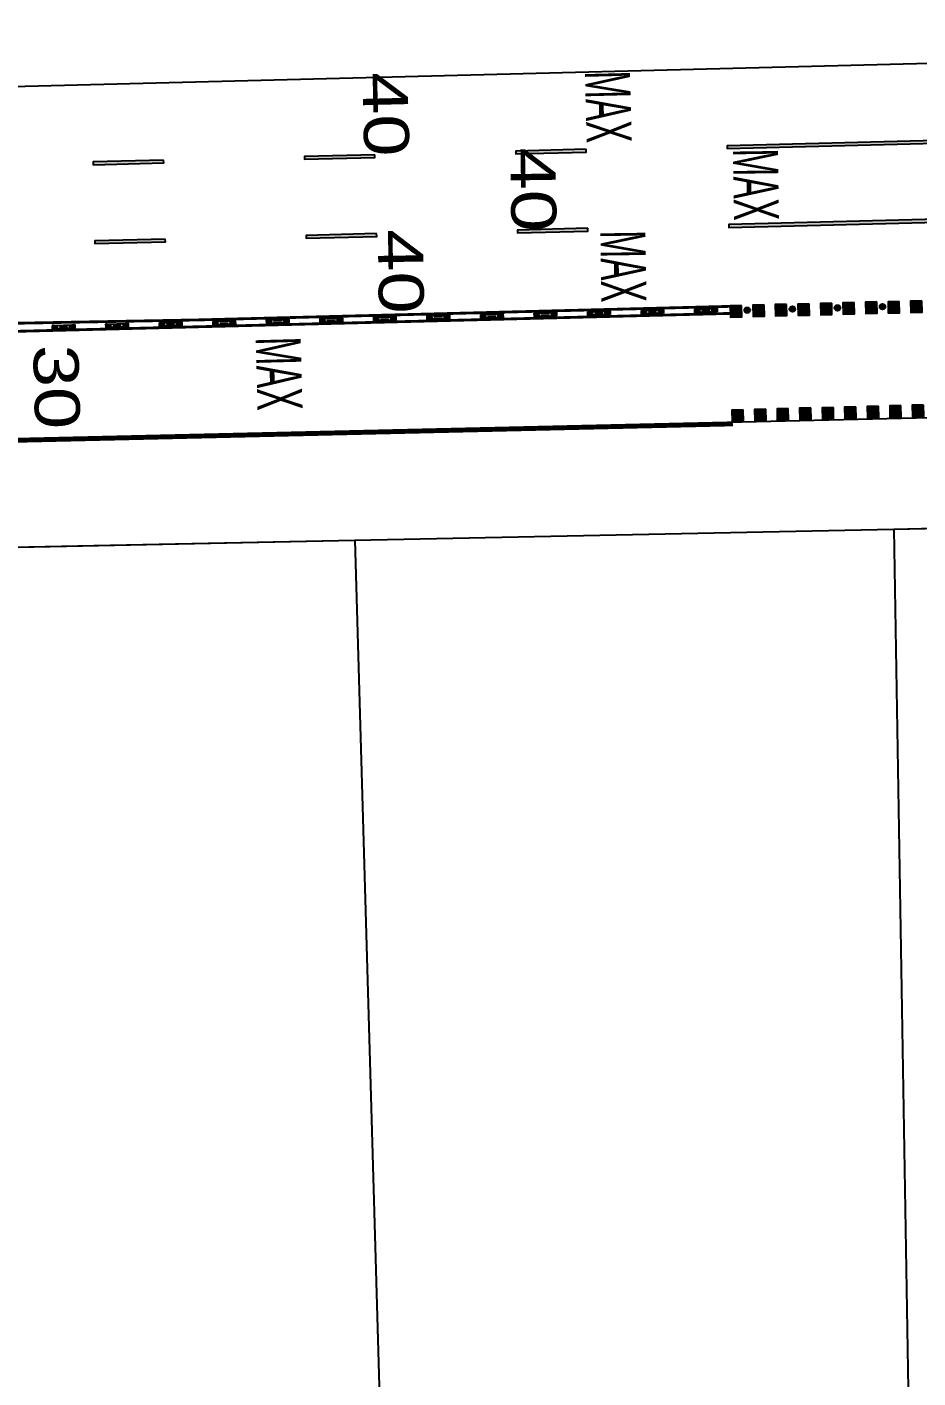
# Model space of a CAD drawing. Header units: metres. Extents: x 668617 to 675126, y 2286318 to 2293677.
# Drawn here: x 670098.73 to 670130.34, y 2287192.99 to 2287240.92 of the extents above; entities that cross this region are included whole.
import ezdxf
from ezdxf.enums import TextEntityAlignment as Align

# ---------------------------------------------------------------- set-up
doc = ezdxf.new("R2010")
doc.units = ezdxf.units.M
doc.header["$MEASUREMENT"] = 0
for name, color, linetype in [('DMTG-B-CuadrosVerdes', 94, 'Continuous'), ('DMTG-D-CONFIBUS', 1, 'Continuous'), ('DMTG-M-VIALETON', 92, 'Continuous'), ('DMTG-PB-BANQUETAS', 251, 'Continuous'), ('DMTG-PB-LOTIFICACION', 253, 'Continuous'), ('DMTG-PB-MANZANAS', 251, 'Continuous'), ('DMTG-SH-LEYENDA VELOCIDAD', 252, 'Continuous'), ('DMTG-SH-LINEA DISCONTINUA', 252, 'Continuous'), ('DMTG-SH-LINEA DOBLE', 252, 'Continuous'), ('DMTG-SH-LINEA GUARNICION', 40, 'Continuous')]:
    doc.layers.add(name, color=color, linetype=linetype)
doc.styles.add('Arial', font='arial.ttf')

# ---------------------------------------------------------------- blocks, each defined once
blk = doc.blocks.new('*U204')
at = {"layer": 'DMTG-SH-LEYENDA VELOCIDAD', "style": 'Arial', "width": 0.538005}
blk.add_text('MAX', height=1.6, rotation=0.104, dxfattribs=at).set_placement((-0.086, 7.915), (2.52, 7.919), align=Align.FIT)
at = {"layer": 'DMTG-SH-LEYENDA VELOCIDAD', "style": 'Arial', "width": 0.593132}
blk.add_attdef('VEL', text='', height=1.6, dxfattribs=at).set_placement((-0.006, 0), (2.5, 0), align=Align.FIT)
blk = doc.blocks.new('*U158')
for points in [[(57.485, 1.322), (59.984, 1.382), (59.982, 1.481), (57.482, 1.422)], [(64.983, 1.501), (67.482, 1.56), (67.48, 1.66), (64.98, 1.601)], [(0.001, -0.05), (44.988, 1.024), (44.986, 1.124), (-0.001, 0.05)], [(49.987, 1.143), (52.486, 1.203), (52.484, 1.303), (49.985, 1.243)]]:
    blk.add_hatch(color=252).paths.add_polyline_path(points)
for points in [[(57.485, 1.322), (59.984, 1.382), (59.982, 1.481), (57.482, 1.422)], [(64.983, 1.501), (67.482, 1.56), (67.48, 1.66), (64.98, 1.601)], [(0.001, -0.05), (44.988, 1.024), (44.986, 1.124), (-0.001, 0.05)], [(49.987, 1.143), (52.486, 1.203), (52.484, 1.303), (49.985, 1.243)]]:
    blk.add_lwpolyline(points, close=True)
blk = doc.blocks.new('*U157')
for points in [[(57.485, 1.322), (59.984, 1.382), (59.982, 1.481), (57.483, 1.422)], [(64.983, 1.501), (67.482, 1.56), (67.48, 1.66), (64.98, 1.601)], [(0.001, -0.05), (44.989, 1.024), (44.986, 1.124), (-0.001, 0.05)], [(49.987, 1.143), (52.486, 1.203), (52.484, 1.303), (49.985, 1.243)]]:
    blk.add_hatch(color=252).paths.add_polyline_path(points)
for points in [[(57.485, 1.322), (59.984, 1.382), (59.982, 1.481), (57.483, 1.422)], [(64.983, 1.501), (67.482, 1.56), (67.48, 1.66), (64.98, 1.601)], [(0.001, -0.05), (44.989, 1.024), (44.986, 1.124), (-0.001, 0.05)], [(49.987, 1.143), (52.486, 1.203), (52.484, 1.303), (49.985, 1.243)]]:
    blk.add_lwpolyline(points, close=True)
blk = doc.blocks.new('*U26')
at = {"ltscale": 0.1, "true_color": 0xf8d731}
h = blk.add_hatch(color=40, dxfattribs=at)
h.dxf.hatch_style = 1
h.paths.add_polyline_path([(0, -0.115), (0, -0.235), (0.163, -0.197, 0.348227), (0.171, -0.187), (0.171, -0.163, 0.348227), (0.163, -0.153)])
h.paths.add_polyline_path([(0.151, -0.171), (0.151, -0.179), (0.02, -0.21), (0.02, -0.14)], flags=16)
at = {"lineweight": 60}
h = blk.add_hatch(color=72, dxfattribs=at)
h.dxf.hatch_style = 1
h.paths.add_polyline_path([(0.02, -0.21), (0.151, -0.179), (0.151, -0.171), (0.02, -0.14)])
at = {"ltscale": 0.1, "true_color": 0xf8d731}
h = blk.add_hatch(color=40, dxfattribs=at)
h.dxf.hatch_style = 1
h.set_gradient(color1=(248, 153, 30), color2=(248, 215, 49), rotation=90, name='CYLINDER')
h.paths.add_polyline_path([(0.756, -0.235), (0.632, -0.207, -0.349253), (0.617, -0.187), (0.617, -0.163, -0.000038), (0.617, -0.163, -0.349253), (0.632, -0.143), (0.756, -0.115), (0.044, -0.115), (0.165, -0.143, -0.348227), (0.181, -0.163), (0.181, -0.187, -0.348227), (0.165, -0.207), (0.044, -0.235)])
h = blk.add_hatch(color=40, dxfattribs=at)
h.dxf.hatch_style = 1
h.paths.add_polyline_path([(0.634, -0.153, 0.349253), (0.627, -0.163), (0.627, -0.187, 0.349253), (0.634, -0.197), (0.8, -0.235), (0.8, -0.115)])
h.paths.add_polyline_path([(0.78, -0.14), (0.647, -0.171), (0.647, -0.179), (0.78, -0.21)], flags=16)
at = {"lineweight": 60}
h = blk.add_hatch(color=22, dxfattribs=at)
h.dxf.hatch_style = 1
h.paths.add_polyline_path([(0.647, -0.179), (0.78, -0.21), (0.78, -0.14), (0.647, -0.171)])
at = {"color": 40, "true_color": 0xf8d731}
for points in [[(0, -0.115), (0, -0.235), (0.163, -0.197, 0.348227), (0.171, -0.187), (0.171, -0.163, 0.348227), (0.163, -0.153)], [(0.617, -0.163), (0.617, -0.187, 0.349253), (0.632, -0.207), (0.756, -0.235), (0.044, -0.235), (0.165, -0.207, 0.348227), (0.181, -0.187), (0.181, -0.163, 0.348227), (0.165, -0.143), (0.044, -0.115), (0.756, -0.115), (0.632, -0.143, 0.349253), (0.617, -0.163, 0.000038)], [(0.8, -0.235), (0.634, -0.197, -0.349253), (0.627, -0.187), (0.627, -0.163, -0.349253), (0.634, -0.153), (0.8, -0.115)]]:
    blk.add_lwpolyline(points, format="xyb", close=True, dxfattribs=at)
for points in [[(0.044, -0.115), (0, -0.115)], [(0, -0.235), (0.044, -0.235)], [(0.756, -0.115), (0.8, -0.115)], [(0.756, -0.235), (0.8, -0.235)]]:
    blk.add_lwpolyline(points, dxfattribs=at)
for points in [[(0.02, -0.14), (0.02, -0.21), (0.151, -0.179), (0.151, -0.171)], [(0.78, -0.21), (0.647, -0.179), (0.647, -0.171), (0.78, -0.14)]]:
    blk.add_lwpolyline(points, close=True, dxfattribs=at)
at = {"color": 1, "ltscale": 0.1}
for points in [[(0.541, -0.139), (0.259, -0.139)], [(0.541, -0.211), (0.259, -0.211)]]:
    blk.add_lwpolyline(points, dxfattribs=at)
blk = doc.blocks.new('*U146')
h = blk.add_hatch(color=256)
h.dxf.hatch_style = 1
h.paths.add_polyline_path([(35.237, 3.698), (35.637, 3.698), (35.637, 4.098), (35.237, 4.098)])
h = blk.add_hatch(color=256)
h.dxf.hatch_style = 1
h.paths.add_polyline_path([(35.237, 3.698), (35.637, 3.698), (35.637, 4.098), (35.237, 4.098)])
h = blk.add_hatch(color=256)
h.dxf.hatch_style = 1
h.paths.add_polyline_path([(36.037, 3.698), (36.437, 3.698), (36.437, 4.098), (36.037, 4.098)])
h = blk.add_hatch(color=256)
h.dxf.hatch_style = 1
h.paths.add_polyline_path([(36.037, 3.698), (36.437, 3.698), (36.437, 4.098), (36.037, 4.098)])
h = blk.add_hatch(color=256)
h.dxf.hatch_style = 1
h.paths.add_polyline_path([(36.837, 3.698), (37.237, 3.698), (37.237, 4.098), (36.837, 4.098)])
h = blk.add_hatch(color=256)
h.dxf.hatch_style = 1
h.paths.add_polyline_path([(36.837, 3.698), (37.237, 3.698), (37.237, 4.098), (36.837, 4.098)])
h = blk.add_hatch(color=256)
h.dxf.hatch_style = 1
h.paths.add_polyline_path([(37.637, 3.698), (38.037, 3.698), (38.037, 4.098), (37.637, 4.098)])
h = blk.add_hatch(color=256)
h.dxf.hatch_style = 1
h.paths.add_polyline_path([(37.637, 3.698), (38.037, 3.698), (38.037, 4.098), (37.637, 4.098)])
h = blk.add_hatch(color=256)
h.dxf.hatch_style = 1
h.paths.add_polyline_path([(38.437, 3.698), (38.837, 3.698), (38.837, 4.098), (38.437, 4.098)])
h = blk.add_hatch(color=256)
h.dxf.hatch_style = 1
h.paths.add_polyline_path([(38.437, 3.698), (38.837, 3.698), (38.837, 4.098), (38.437, 4.098)])
h = blk.add_hatch(color=256)
h.dxf.hatch_style = 1
h.paths.add_polyline_path([(39.237, 3.698), (39.637, 3.698), (39.637, 4.098), (39.237, 4.098)])
h = blk.add_hatch(color=256)
h.dxf.hatch_style = 1
h.paths.add_polyline_path([(39.237, 3.698), (39.637, 3.698), (39.637, 4.098), (39.237, 4.098)])
h = blk.add_hatch(color=256)
h.dxf.hatch_style = 1
h.paths.add_polyline_path([(40.037, 3.698), (40.437, 3.698), (40.437, 4.098), (40.037, 4.098)])
h = blk.add_hatch(color=256)
h.dxf.hatch_style = 1
h.paths.add_polyline_path([(40.037, 3.698), (40.437, 3.698), (40.437, 4.098), (40.037, 4.098)])
h = blk.add_hatch(color=256)
h.dxf.hatch_style = 1
h.paths.add_polyline_path([(40.837, 3.698), (41.237, 3.698), (41.237, 4.098), (40.837, 4.098)])
h = blk.add_hatch(color=256)
h.dxf.hatch_style = 1
h.paths.add_polyline_path([(40.837, 3.698), (41.237, 3.698), (41.237, 4.098), (40.837, 4.098)])
h = blk.add_hatch(color=256)
h.dxf.hatch_style = 1
h.paths.add_polyline_path([(41.637, 3.698), (42.037, 3.698), (42.037, 4.098), (41.637, 4.098)])
h = blk.add_hatch(color=256)
h.dxf.hatch_style = 1
h.paths.add_polyline_path([(35.2, 0), (35.6, 0), (35.6, 0.4), (35.2, 0.4)])
h = blk.add_hatch(color=256)
h.dxf.hatch_style = 1
h.paths.add_polyline_path([(35.2, 0), (35.6, 0), (35.6, 0.4), (35.2, 0.4)])
h = blk.add_hatch(color=256)
h.dxf.hatch_style = 1
h.paths.add_polyline_path([(36, 0), (36.4, 0), (36.4, 0.4), (36, 0.4)])
h = blk.add_hatch(color=256)
h.dxf.hatch_style = 1
h.paths.add_polyline_path([(36, 0), (36.4, 0), (36.4, 0.4), (36, 0.4)])
h = blk.add_hatch(color=256)
h.dxf.hatch_style = 1
h.paths.add_polyline_path([(36.8, 0), (37.2, 0), (37.2, 0.4), (36.8, 0.4)])
h = blk.add_hatch(color=256)
h.dxf.hatch_style = 1
h.paths.add_polyline_path([(36.8, 0), (37.2, 0), (37.2, 0.4), (36.8, 0.4)])
h = blk.add_hatch(color=256)
h.dxf.hatch_style = 1
h.paths.add_polyline_path([(37.6, 0), (38, 0), (38, 0.4), (37.6, 0.4)])
h = blk.add_hatch(color=256)
h.dxf.hatch_style = 1
h.paths.add_polyline_path([(37.6, 0), (38, 0), (38, 0.4), (37.6, 0.4)])
h = blk.add_hatch(color=256)
h.dxf.hatch_style = 1
h.paths.add_polyline_path([(38.4, 0), (38.8, 0), (38.8, 0.4), (38.4, 0.4)])
h = blk.add_hatch(color=256)
h.dxf.hatch_style = 1
h.paths.add_polyline_path([(38.4, 0), (38.8, 0), (38.8, 0.4), (38.4, 0.4)])
h = blk.add_hatch(color=256)
h.dxf.hatch_style = 1
h.paths.add_polyline_path([(39.2, 0), (39.6, 0), (39.6, 0.4), (39.2, 0.4)])
h = blk.add_hatch(color=256)
h.dxf.hatch_style = 1
h.paths.add_polyline_path([(39.2, 0), (39.6, 0), (39.6, 0.4), (39.2, 0.4)])
h = blk.add_hatch(color=256)
h.dxf.hatch_style = 1
h.paths.add_polyline_path([(40, 0), (40.4, 0), (40.4, 0.4), (40, 0.4)])
h = blk.add_hatch(color=256)
h.dxf.hatch_style = 1
h.paths.add_polyline_path([(40, 0), (40.4, 0), (40.4, 0.4), (40, 0.4)])
h = blk.add_hatch(color=256)
h.dxf.hatch_style = 1
h.paths.add_polyline_path([(40.8, 0), (41.2, 0), (41.2, 0.4), (40.8, 0.4)])
h = blk.add_hatch(color=256)
h.dxf.hatch_style = 1
h.paths.add_polyline_path([(40.8, 0), (41.2, 0), (41.2, 0.4), (40.8, 0.4)])
h = blk.add_hatch(color=256)
h.dxf.hatch_style = 1
h.paths.add_polyline_path([(41.6, 0), (42, 0), (42, 0.4), (41.6, 0.4)])
for points in [[(35.237, 3.698), (35.637, 3.698), (35.637, 4.098), (35.237, 4.098)], [(35.237, 3.698), (35.637, 3.698), (35.637, 4.098), (35.237, 4.098)], [(36.037, 3.698), (36.437, 3.698), (36.437, 4.098), (36.037, 4.098)], [(36.037, 3.698), (36.437, 3.698), (36.437, 4.098), (36.037, 4.098)], [(36.837, 3.698), (37.237, 3.698), (37.237, 4.098), (36.837, 4.098)], [(36.837, 3.698), (37.237, 3.698), (37.237, 4.098), (36.837, 4.098)], [(37.637, 3.698), (38.037, 3.698), (38.037, 4.098), (37.637, 4.098)], [(37.637, 3.698), (38.037, 3.698), (38.037, 4.098), (37.637, 4.098)], [(38.437, 3.698), (38.837, 3.698), (38.837, 4.098), (38.437, 4.098)], [(38.437, 3.698), (38.837, 3.698), (38.837, 4.098), (38.437, 4.098)], [(39.237, 3.698), (39.637, 3.698), (39.637, 4.098), (39.237, 4.098)], [(39.237, 3.698), (39.637, 3.698), (39.637, 4.098), (39.237, 4.098)], [(40.037, 3.698), (40.437, 3.698), (40.437, 4.098), (40.037, 4.098)], [(40.037, 3.698), (40.437, 3.698), (40.437, 4.098), (40.037, 4.098)], [(40.837, 3.698), (41.237, 3.698), (41.237, 4.098), (40.837, 4.098)], [(40.837, 3.698), (41.237, 3.698), (41.237, 4.098), (40.837, 4.098)], [(41.637, 3.698), (42.037, 3.698), (42.037, 4.098), (41.637, 4.098)], [(35.2, 0), (35.6, 0), (35.6, 0.4), (35.2, 0.4)], [(35.2, 0), (35.6, 0), (35.6, 0.4), (35.2, 0.4)], [(36, 0), (36.4, 0), (36.4, 0.4), (36, 0.4)], [(36, 0), (36.4, 0), (36.4, 0.4), (36, 0.4)], [(36.8, 0), (37.2, 0), (37.2, 0.4), (36.8, 0.4)], [(36.8, 0), (37.2, 0), (37.2, 0.4), (36.8, 0.4)], [(37.6, 0), (38, 0), (38, 0.4), (37.6, 0.4)], [(37.6, 0), (38, 0), (38, 0.4), (37.6, 0.4)], [(38.4, 0), (38.8, 0), (38.8, 0.4), (38.4, 0.4)], [(38.4, 0), (38.8, 0), (38.8, 0.4), (38.4, 0.4)], [(39.2, 0), (39.6, 0), (39.6, 0.4), (39.2, 0.4)], [(39.2, 0), (39.6, 0), (39.6, 0.4), (39.2, 0.4)], [(40, 0), (40.4, 0), (40.4, 0.4), (40, 0.4)], [(40, 0), (40.4, 0), (40.4, 0.4), (40, 0.4)], [(40.8, 0), (41.2, 0), (41.2, 0.4), (40.8, 0.4)], [(40.8, 0), (41.2, 0), (41.2, 0.4), (40.8, 0.4)], [(41.6, 0), (42, 0), (42, 0.4), (41.6, 0.4)]]:
    blk.add_lwpolyline(points, close=True)
blk = doc.blocks.new('*U185')
at = {"layer": 'DMTG-SH-LEYENDA VELOCIDAD', "style": 'Arial', "width": 0.527321}
blk.add_text('MAX', height=1.6, dxfattribs=at).set_placement((0.148, 7.915), (2.702, 7.915), align=Align.FIT)
at = {"layer": 'DMTG-SH-LEYENDA VELOCIDAD', "style": 'Arial', "width": 0.593548}
blk.add_attdef('VEL', text='', height=1.6, dxfattribs=at).set_placement((0.235, 0.019), (2.742, 0.019), align=Align.FIT)
blk = doc.blocks.new('*U108')
at = {"true_color": 0x58ba48}
h = blk.add_hatch(color=85, dxfattribs=at)
h.dxf.hatch_style = 1
h.paths.add_polyline_path([(13.763, 11.506, 1), (13.863, 11.506, 1)], flags=0)
h.paths.add_polyline_path([(13.763, 11.574), (13.752, 11.585, 0.062746), (13.734, 11.568), (13.745, 11.557, 0.413879), (13.763, 11.557, 0.414549)], flags=17)
h.paths.add_polyline_path([(13.76, 11.566, -1), (13.748, 11.566, -1)], flags=16)
h.paths.add_polyline_path([(13.763, 11.506, 1), (13.863, 11.506, 1)], flags=16)
h.paths.add_polyline_path([(13.875, 11.585), (13.864, 11.574, 0.413879), (13.864, 11.557, 0.414549), (13.882, 11.557), (13.892, 11.567, 0.062746)], flags=17)
h.paths.add_polyline_path([(13.879, 11.566, -1), (13.867, 11.566, -1)], flags=16)
h.paths.add_polyline_path([(13.892, 11.445), (13.882, 11.456, 0.413879), (13.864, 11.456, 0.414549), (13.864, 11.438), (13.875, 11.427, 0.062746)], flags=17)
h.paths.add_polyline_path([(13.867, 11.447, -1), (13.879, 11.447, -1)], flags=16)
h.paths.add_polyline_path([(13.763, 11.456, 0.414549), (13.745, 11.456), (13.734, 11.445, 0.062746), (13.752, 11.427), (13.763, 11.438, 0.413879)], flags=17)
h.paths.add_polyline_path([(13.748, 11.447, -1), (13.76, 11.447, -1)], flags=16)
h.paths.add_polyline_path([(13.892, 11.567), (13.882, 11.557, -0.414549), (13.864, 11.557, -0.413879), (13.864, 11.574), (13.875, 11.585, 0.342564), (13.752, 11.585), (13.763, 11.574, -0.414549), (13.763, 11.557, -0.413879), (13.745, 11.557), (13.734, 11.568, 0.166532), (13.713, 11.506, 0.166532), (13.734, 11.445), (13.745, 11.456, -0.414549), (13.763, 11.456, -0.413879), (13.763, 11.438), (13.752, 11.427, 0.342564), (13.875, 11.427), (13.864, 11.438, -0.414549), (13.864, 11.456, -0.413879), (13.882, 11.456), (13.892, 11.445, 0.166532), (13.913, 11.506, 0.166532)])
h.paths.add_polyline_path([(13.863, 11.506, -1), (13.763, 11.506, -1)], flags=0)
h.paths.add_polyline_path([(13.842, 11.562, 0.245947), (13.784, 11.562), (13.773, 11.584, -0.245947), (13.854, 11.584)], flags=16)
h.paths.add_polyline_path([(13.842, 11.451), (13.854, 11.429, -0.245947), (13.773, 11.429), (13.784, 11.451, 0.245947)], flags=16)
h = blk.add_hatch(color=85, dxfattribs=at)
h.dxf.hatch_style = 1
h.paths.add_polyline_path([(13.763, 11.506, 1), (13.863, 11.506, 1)])
at = {"true_color": 0xc7c8ca}
h = blk.add_hatch(color=9, dxfattribs=at)
h.dxf.hatch_style = 1
h.paths.add_polyline_path([(13.854, 11.584, 0.245947), (13.773, 11.584), (13.784, 11.562, -0.245947), (13.842, 11.562)])
h.paths.add_polyline_path([(13.854, 11.429), (13.842, 11.451, -0.245947), (13.784, 11.451), (13.773, 11.429, 0.245947)])
at = {"true_color": 0x58ba48}
h = blk.add_hatch(color=85, dxfattribs=at)
h.dxf.hatch_style = 1
h.paths.add_polyline_path([(15.363, 11.505, 1), (15.463, 11.505, 1)], flags=0)
h.paths.add_polyline_path([(15.363, 11.573), (15.352, 11.584, 0.062746), (15.334, 11.566), (15.345, 11.556, 0.413879), (15.363, 11.556, 0.414549)], flags=17)
h.paths.add_polyline_path([(15.36, 11.564, -1), (15.348, 11.564, -1)], flags=16)
h.paths.add_polyline_path([(15.363, 11.505, 1), (15.463, 11.505, 1)], flags=16)
h.paths.add_polyline_path([(15.475, 11.584), (15.464, 11.573, 0.413879), (15.464, 11.556, 0.414549), (15.482, 11.556), (15.492, 11.566, 0.062746)], flags=17)
h.paths.add_polyline_path([(15.479, 11.564, -1), (15.467, 11.564, -1)], flags=16)
h.paths.add_polyline_path([(15.492, 11.444), (15.482, 11.454, 0.413879), (15.464, 11.454, 0.414549), (15.464, 11.437), (15.475, 11.426, 0.062746)], flags=17)
h.paths.add_polyline_path([(15.467, 11.446, -1), (15.479, 11.446, -1)], flags=16)
h.paths.add_polyline_path([(15.363, 11.455, 0.414549), (15.345, 11.455), (15.334, 11.444, 0.062746), (15.352, 11.426), (15.363, 11.437, 0.413879)], flags=17)
h.paths.add_polyline_path([(15.348, 11.446, -1), (15.36, 11.446, -1)], flags=16)
h.paths.add_polyline_path([(15.492, 11.566), (15.482, 11.556, -0.414549), (15.464, 11.556, -0.413879), (15.464, 11.573), (15.475, 11.584, 0.342564), (15.352, 11.584), (15.363, 11.573, -0.414549), (15.363, 11.556, -0.413879), (15.345, 11.556), (15.334, 11.566, 0.166532), (15.313, 11.505, 0.166532), (15.334, 11.444), (15.345, 11.455, -0.414549), (15.363, 11.455, -0.413879), (15.363, 11.437), (15.352, 11.426, 0.342564), (15.475, 11.426), (15.464, 11.437, -0.414549), (15.464, 11.454, -0.413879), (15.482, 11.454), (15.492, 11.444, 0.166532), (15.513, 11.505, 0.166532)])
h.paths.add_polyline_path([(15.463, 11.505, -1), (15.363, 11.505, -1)], flags=0)
h.paths.add_polyline_path([(15.442, 11.56, 0.245947), (15.384, 11.56), (15.373, 11.583, -0.245947), (15.454, 11.583)], flags=16)
h.paths.add_polyline_path([(15.442, 11.45), (15.454, 11.428, -0.245947), (15.373, 11.428), (15.384, 11.45, 0.245947)], flags=16)
h = blk.add_hatch(color=85, dxfattribs=at)
h.dxf.hatch_style = 1
h.paths.add_polyline_path([(15.363, 11.505, 1), (15.463, 11.505, 1)])
at = {"true_color": 0xc7c8ca}
h = blk.add_hatch(color=9, dxfattribs=at)
h.dxf.hatch_style = 1
h.paths.add_polyline_path([(15.454, 11.583, 0.245947), (15.373, 11.583), (15.384, 11.56, -0.245947), (15.442, 11.56)])
h.paths.add_polyline_path([(15.454, 11.428), (15.442, 11.45, -0.245947), (15.384, 11.45), (15.373, 11.428, 0.245947)])
at = {"true_color": 0x58ba48}
h = blk.add_hatch(color=85, dxfattribs=at)
h.dxf.hatch_style = 1
h.paths.add_polyline_path([(16.963, 11.504, 1), (17.063, 11.504, 1)], flags=0)
h.paths.add_polyline_path([(16.963, 11.572), (16.952, 11.583, 0.062746), (16.934, 11.565), (16.945, 11.555, 0.413879), (16.963, 11.555, 0.414549)], flags=17)
h.paths.add_polyline_path([(16.96, 11.563, -1), (16.948, 11.563, -1)], flags=16)
h.paths.add_polyline_path([(16.963, 11.504, 1), (17.063, 11.504, 1)], flags=16)
h.paths.add_polyline_path([(17.075, 11.583), (17.064, 11.572, 0.413879), (17.064, 11.554, 0.414549), (17.082, 11.554), (17.092, 11.565, 0.062746)], flags=17)
h.paths.add_polyline_path([(17.079, 11.563, -1), (17.067, 11.563, -1)], flags=16)
h.paths.add_polyline_path([(17.092, 11.443), (17.082, 11.453, 0.413879), (17.064, 11.453, 0.414549), (17.064, 11.436), (17.075, 11.425, 0.062746)], flags=17)
h.paths.add_polyline_path([(17.067, 11.445, -1), (17.079, 11.445, -1)], flags=16)
h.paths.add_polyline_path([(16.963, 11.453, 0.414549), (16.945, 11.453), (16.934, 11.443, 0.062746), (16.952, 11.425), (16.963, 11.436, 0.413879)], flags=17)
h.paths.add_polyline_path([(16.948, 11.445, -1), (16.96, 11.445, -1)], flags=16)
h.paths.add_polyline_path([(17.092, 11.565), (17.082, 11.554, -0.414549), (17.064, 11.554, -0.413879), (17.064, 11.572), (17.075, 11.583, 0.342564), (16.952, 11.583), (16.963, 11.572, -0.414549), (16.963, 11.555, -0.413879), (16.945, 11.555), (16.934, 11.565, 0.166532), (16.913, 11.504, 0.166532), (16.934, 11.443), (16.945, 11.453, -0.414549), (16.963, 11.453, -0.413879), (16.963, 11.436), (16.952, 11.425, 0.342564), (17.075, 11.425), (17.064, 11.436, -0.414549), (17.064, 11.453, -0.413879), (17.082, 11.453), (17.092, 11.443, 0.166532), (17.113, 11.504, 0.166532)])
h.paths.add_polyline_path([(17.063, 11.504, -1), (16.963, 11.504, -1)], flags=0)
h.paths.add_polyline_path([(17.042, 11.559, 0.245947), (16.984, 11.559), (16.973, 11.582, -0.245947), (17.054, 11.581)], flags=16)
h.paths.add_polyline_path([(17.042, 11.449), (17.054, 11.426, -0.245947), (16.973, 11.426), (16.984, 11.449, 0.245947)], flags=16)
h = blk.add_hatch(color=85, dxfattribs=at)
h.dxf.hatch_style = 1
h.paths.add_polyline_path([(16.963, 11.504, 1), (17.063, 11.504, 1)])
at = {"true_color": 0xc7c8ca}
h = blk.add_hatch(color=9, dxfattribs=at)
h.dxf.hatch_style = 1
h.paths.add_polyline_path([(17.054, 11.581, 0.245947), (16.973, 11.582), (16.984, 11.559, -0.245947), (17.042, 11.559)])
h.paths.add_polyline_path([(17.054, 11.426), (17.042, 11.449, -0.245947), (16.984, 11.449), (16.973, 11.426, 0.245947)])
at = {"true_color": 0x58ba48}
h = blk.add_hatch(color=85, dxfattribs=at)
h.dxf.hatch_style = 1
h.paths.add_polyline_path([(18.563, 11.503, 1), (18.663, 11.503, 1)], flags=0)
h.paths.add_polyline_path([(18.563, 11.571), (18.552, 11.582, 0.062746), (18.534, 11.564), (18.545, 11.553, 0.413879), (18.563, 11.553, 0.414549)], flags=17)
h.paths.add_polyline_path([(18.56, 11.562, -1), (18.548, 11.562, -1)], flags=16)
h.paths.add_polyline_path([(18.563, 11.503, 1), (18.663, 11.503, 1)], flags=16)
h.paths.add_polyline_path([(18.675, 11.582), (18.664, 11.571, 0.413879), (18.664, 11.553, 0.414549), (18.682, 11.553), (18.692, 11.564, 0.062746)], flags=17)
h.paths.add_polyline_path([(18.679, 11.562, -1), (18.667, 11.562, -1)], flags=16)
h.paths.add_polyline_path([(18.692, 11.441), (18.682, 11.452, 0.413879), (18.664, 11.452, 0.414549), (18.664, 11.435), (18.675, 11.424, 0.062746)], flags=17)
h.paths.add_polyline_path([(18.667, 11.443, -1), (18.679, 11.443, -1)], flags=16)
h.paths.add_polyline_path([(18.563, 11.452, 0.414549), (18.545, 11.452), (18.534, 11.442, 0.062746), (18.552, 11.424), (18.563, 11.435, 0.413879)], flags=17)
h.paths.add_polyline_path([(18.548, 11.443, -1), (18.56, 11.443, -1)], flags=16)
h.paths.add_polyline_path([(18.692, 11.564), (18.682, 11.553, -0.414549), (18.664, 11.553, -0.413879), (18.664, 11.571), (18.675, 11.582, 0.342564), (18.552, 11.582), (18.563, 11.571, -0.414549), (18.563, 11.553, -0.413879), (18.545, 11.553), (18.534, 11.564, 0.166532), (18.513, 11.503, 0.166532), (18.534, 11.442), (18.545, 11.452, -0.414549), (18.563, 11.452, -0.413879), (18.563, 11.435), (18.552, 11.424, 0.342564), (18.675, 11.424), (18.664, 11.435, -0.414549), (18.664, 11.452, -0.413879), (18.682, 11.452), (18.692, 11.441, 0.166532), (18.713, 11.503, 0.166532)])
h.paths.add_polyline_path([(18.663, 11.503, -1), (18.563, 11.503, -1)], flags=0)
h.paths.add_polyline_path([(18.642, 11.558, 0.245947), (18.584, 11.558), (18.573, 11.58, -0.245947), (18.654, 11.58)], flags=16)
h.paths.add_polyline_path([(18.642, 11.447), (18.654, 11.425, -0.245947), (18.573, 11.425), (18.584, 11.448, 0.245947)], flags=16)
h = blk.add_hatch(color=85, dxfattribs=at)
h.dxf.hatch_style = 1
h.paths.add_polyline_path([(18.563, 11.503, 1), (18.663, 11.503, 1)])
at = {"true_color": 0xc7c8ca}
h = blk.add_hatch(color=9, dxfattribs=at)
h.dxf.hatch_style = 1
h.paths.add_polyline_path([(18.654, 11.58, 0.245947), (18.573, 11.58), (18.584, 11.558, -0.245947), (18.642, 11.558)])
h.paths.add_polyline_path([(18.654, 11.425), (18.642, 11.447, -0.245947), (18.584, 11.448), (18.573, 11.425, 0.245947)])
at = {"color": 18, "true_color": 0x000000}
for points in [[(13.763, 11.574), (13.752, 11.585, 0.062746), (13.734, 11.568), (13.745, 11.557, 0.413879), (13.763, 11.557, 0.414549)], [(13.854, 11.584), (13.842, 11.562, 0.245947), (13.784, 11.562), (13.773, 11.584, -0.245947)], [(13.864, 11.574), (13.875, 11.585, -0.062746), (13.892, 11.567), (13.882, 11.557, -0.413879), (13.864, 11.557, -0.414549)], [(15.363, 11.573), (15.352, 11.584, 0.062746), (15.334, 11.566), (15.345, 11.556, 0.413879), (15.363, 11.556, 0.414549)], [(15.454, 11.583), (15.442, 11.56, 0.245947), (15.384, 11.56), (15.373, 11.583, -0.245947)], [(15.464, 11.573), (15.475, 11.584, -0.062746), (15.492, 11.566), (15.482, 11.556, -0.413879), (15.464, 11.556, -0.414549)], [(16.963, 11.572), (16.952, 11.583, 0.062746), (16.934, 11.565), (16.945, 11.555, 0.413879), (16.963, 11.555, 0.414549)], [(17.054, 11.581), (17.042, 11.559, 0.245947), (16.984, 11.559), (16.973, 11.582, -0.245947)], [(17.064, 11.572), (17.075, 11.583, -0.062746), (17.092, 11.565), (17.082, 11.554, -0.413879), (17.064, 11.554, -0.414549)], [(18.563, 11.571), (18.552, 11.582, 0.062746), (18.534, 11.564), (18.545, 11.553, 0.413879), (18.563, 11.553, 0.414549)], [(18.654, 11.58), (18.642, 11.558, 0.245947), (18.584, 11.558), (18.573, 11.58, -0.245947)], [(18.664, 11.571), (18.675, 11.582, -0.062746), (18.692, 11.564), (18.682, 11.553, -0.413879), (18.664, 11.553, -0.414549)], [(13.763, 11.438), (13.752, 11.427, -0.062746), (13.734, 11.445), (13.745, 11.456, -0.413879), (13.763, 11.456, -0.414549)], [(13.854, 11.429), (13.842, 11.451, -0.245947), (13.784, 11.451), (13.773, 11.429, 0.245947)], [(13.864, 11.438), (13.875, 11.427, 0.062746), (13.892, 11.445), (13.882, 11.456, 0.413879), (13.864, 11.456, 0.414549)], [(15.363, 11.437), (15.352, 11.426, -0.062746), (15.334, 11.444), (15.345, 11.455, -0.413879), (15.363, 11.455, -0.414549)], [(15.454, 11.428), (15.442, 11.45, -0.245947), (15.384, 11.45), (15.373, 11.428, 0.245947)], [(15.464, 11.437), (15.475, 11.426, 0.062746), (15.492, 11.444), (15.482, 11.454, 0.413879), (15.464, 11.454, 0.414549)], [(16.963, 11.436), (16.952, 11.425, -0.062746), (16.934, 11.443), (16.945, 11.453, -0.413879), (16.963, 11.453, -0.414549)], [(17.054, 11.426), (17.042, 11.449, -0.245947), (16.984, 11.449), (16.973, 11.426, 0.245947)], [(17.064, 11.436), (17.075, 11.425, 0.062746), (17.092, 11.443), (17.082, 11.453, 0.413879), (17.064, 11.453, 0.414549)], [(18.563, 11.435), (18.552, 11.424, -0.062746), (18.534, 11.442), (18.545, 11.452, -0.413879), (18.563, 11.452, -0.414549)], [(18.654, 11.425), (18.642, 11.447, -0.245947), (18.584, 11.448), (18.573, 11.425, 0.245947)], [(18.664, 11.435), (18.675, 11.424, 0.062746), (18.692, 11.441), (18.682, 11.452, 0.413879), (18.664, 11.452, 0.414549)]]:
    blk.add_lwpolyline(points, format="xyb", close=True, dxfattribs=at)
for points in [[(13.813, 11.406), (13.813, 11.606)], [(15.413, 11.405), (15.413, 11.605)], [(17.013, 11.404), (17.013, 11.604)], [(18.613, 11.403), (18.613, 11.603)]]:
    blk.add_lwpolyline(points)
for centre, radius in [((13.813, 11.506), 0.1), ((13.754, 11.566), 0.00613), ((13.813, 11.506), 0.05), ((13.873, 11.566), 0.00613), ((15.413, 11.505), 0.1), ((15.354, 11.564), 0.00613), ((15.413, 11.505), 0.05), ((15.473, 11.564), 0.00613), ((17.013, 11.504), 0.1), ((16.954, 11.563), 0.00613), ((17.013, 11.504), 0.05), ((17.073, 11.563), 0.00613), ((18.613, 11.503), 0.1), ((18.554, 11.562), 0.00613), ((18.613, 11.503), 0.05), ((18.673, 11.562), 0.00613), ((13.754, 11.447), 0.00613), ((13.873, 11.447), 0.00613), ((15.354, 11.446), 0.00613), ((15.473, 11.446), 0.00613), ((16.954, 11.445), 0.00613), ((17.073, 11.445), 0.00613), ((18.554, 11.443), 0.00613), ((18.673, 11.443), 0.00613)]:
    blk.add_circle(centre, radius, dxfattribs=at)

msp = doc.modelspace()

# ---------------------------------------------------------------- linework, layer by layer
at = {"layer": 'DMTG-PB-BANQUETAS'}
for points in [[(670072.88721, 2287241.07043), (670073.45282, 2287240.47324), (670074.07789, 2287239.93761), (670074.75646, 2287239.47159), (670075.47858, 2287239.07825), (670076.23927, 2287238.76262), (670077.02757, 2287238.5288), (670077.83648, 2287238.37882), (670078.65703, 2287238.31476), (670175.85189, 2287240.78243), (670176.42564, 2287241.0172)], [(670179.46706, 2287147.3092), (670076.98262, 2287145.05358), (670076.61182, 2287145.08232), (670076.25355, 2287145.18297), (670075.92078, 2287145.35043), (670075.62645, 2287145.57861), (670075.38251, 2287145.85841), (670075.19689, 2287146.18079), (670075.07649, 2287146.53369), (670075.02621, 2287146.90207), (670073.33038, 2287223.46668), (670073.53328, 2287223.9942), (670073.81988, 2287224.48209), (670074.1821, 2287224.91643), (670074.60884, 2287225.28629), (670075.09104, 2287225.58274), (670075.61463, 2287225.79588), (670143.67326, 2287227.36139)]]:
    msp.add_lwpolyline(points, dxfattribs=at)
at = {"layer": 'DMTG-PB-LOTIFICACION'}
for p, q in [((670129.48327, 2287223.10283), (670143.50216, 2287223.39231)), ((670075.09753, 2287221.98208), (670110.36475, 2287222.71171)), ((670110.36475, 2287222.71171), (670129.48327, 2287223.10283)), ((670110.36475, 2287222.71171), (670111.3626, 2287187.86563)), ((670129.48327, 2287223.10283), (670130.10109, 2287185.90512))]:
    msp.add_line(p, q, dxfattribs=at)
at = {"layer": 'DMTG-PB-MANZANAS'}
msp.add_lwpolyline([(670175.31967, 2287224.04731), (670176.3194, 2287179.33115), (670176.48909, 2287172.33181), (670177.0071, 2287149.2338), (670168.85755, 2287149.10922), (670158.75815, 2287148.94637), (670144.699, 2287148.71672), (670122.26026, 2287148.37151), (670097.12163, 2287147.99485), (670076.95279, 2287147.67928), (670076.30503, 2287173.07676), (670075.95572, 2287187.05541), (670075.09753, 2287221.98208), (670110.36475, 2287222.71171), (670129.48327, 2287223.10283), (670143.50216, 2287223.39231)], close=True, dxfattribs=at)
at = {"layer": 'DMTG-SH-LINEA DOBLE', "const_width": 0.1}
for points in [[(670077.91257, 2287230.05533), (670083.82613, 2287230.14362), (670104.7439, 2287230.52436), (670123.68878, 2287231.00714)], [(670077.93705, 2287229.80422), (670083.8298, 2287229.89365), (670096.53348, 2287230.07487), (670123.69389, 2287230.7574)]]:
    msp.add_lwpolyline(points, dxfattribs=at)
at = {"layer": 'DMTG-SH-LINEA GUARNICION', "const_width": 0.15}
msp.add_lwpolyline([(670077.2428, 2287225.75831), (670123.77431, 2287226.82611)], dxfattribs=at)

# ---------------------------------------------------------------- block references
at = {"layer": 'DMTG-B-CuadrosVerdes', "rotation": 181.4947724261894}
msp.add_blockref('*U146', (670165.6674, 2287232.12199), dxfattribs=at)
at = {"layer": 'DMTG-D-CONFIBUS', "rotation": 1.455868479643925}
for p in [(670118.61396, 2287230.92862), (670120.51334, 2287230.97698), (670122.41273, 2287231.02534), (670099.62011, 2287230.44498), (670101.5195, 2287230.49335), (670103.41888, 2287230.54171), (670105.31827, 2287230.59007), (670107.21765, 2287230.63844), (670109.11704, 2287230.6868), (670111.01642, 2287230.73516), (670112.9158, 2287230.78353), (670114.81519, 2287230.83189), (670116.71457, 2287230.88025)]:
    msp.add_blockref('*U26', p, dxfattribs=at)
at = {"layer": 'DMTG-M-VIALETON', "rotation": 1.498409587873788}
msp.add_blockref('*U108', (670110.77803, 2287219.00899), dxfattribs=at)
at = {"layer": 'DMTG-SH-LEYENDA VELOCIDAD'}
ref = msp.add_blockref('*U185', (670110.6073, 2287239.291), dxfattribs=dict(at, rotation=271.4585417757975))
ref.add_attrib('VEL', '40', dxfattribs={"height": 1.6, "rotation": 271.458542, "style": 'Arial', "width": 1.206651}).set_placement((670110.62632, 2287239.3034), (670110.70268, 2287236.30437), align=Align.FIT)
ref = msp.add_blockref('*U185', (670115.85713, 2287236.62189), dxfattribs=dict(at, rotation=270.8692885058094))
ref.add_attrib('VEL', '40', dxfattribs={"height": 1.6, "rotation": 270.869289, "style": 'Arial', "width": 1.206651}).set_placement((670115.87627, 2287236.6341), (670115.92179, 2287233.63444), align=Align.FIT)
ref = msp.add_blockref('*U185', (670111.1555, 2287233.72076), dxfattribs=dict(at, rotation=270.8692885058094))
ref.add_attrib('VEL', '40', dxfattribs={"height": 1.6, "rotation": 270.869289, "style": 'Arial', "width": 1.206651}).set_placement((670111.17464, 2287233.73296), (670111.22016, 2287230.7333), align=Align.FIT)
ref = msp.add_blockref('*U204', (670098.92982, 2287229.61597), dxfattribs=dict(at, rotation=271.4585844144137))
ref.add_attrib('VEL', '30', dxfattribs={"height": 1.6, "rotation": 271.458584, "style": 'Arial', "width": 1.206651}).set_placement((670098.94883, 2287229.62836), (670099.0252, 2287226.62934), align=Align.FIT)
at = {"layer": 'DMTG-SH-LINEA DISCONTINUA', "rotation": 180.0955938222612}
for name, p in [('*U157', (670168.55756, 2287237.80506)), ('*U158', (670168.61768, 2287235.00569))]:
    msp.add_blockref(name, p, dxfattribs=at)

doc.saveas('drawing.dxf')
